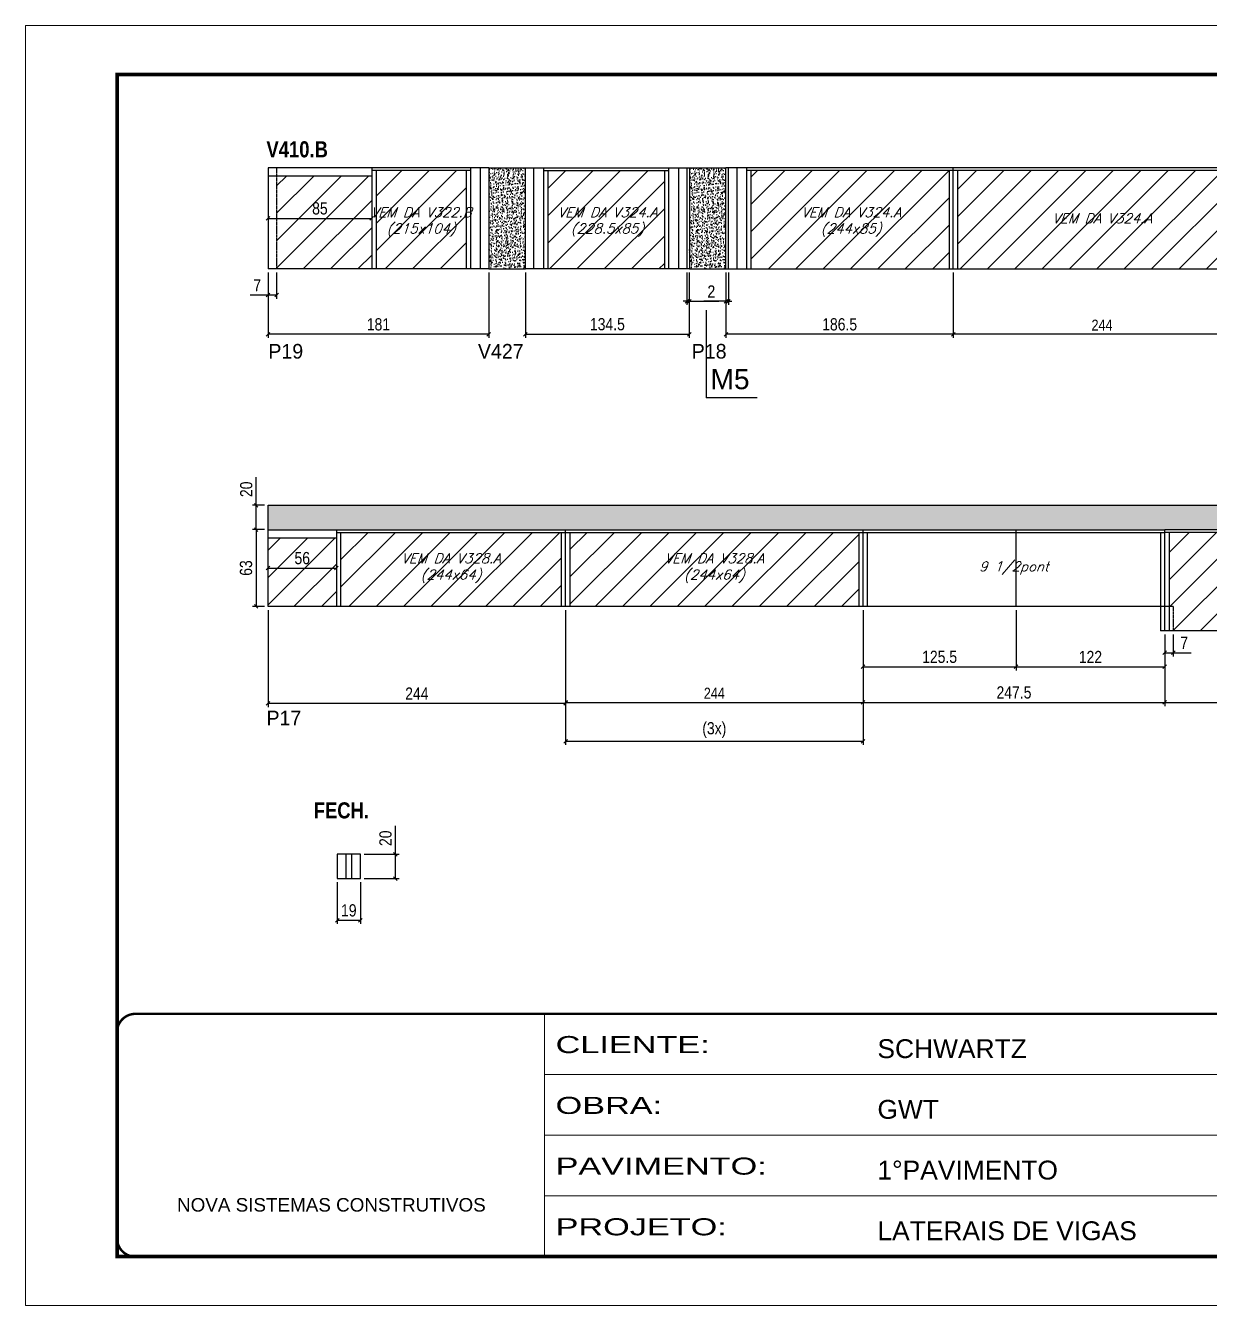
# Model space of a CAD drawing. Extents: x 13154 to 22413, y 1253 to 30260.
# Drawn here: x 13154 to 14125, y 25373 to 26423 of the extents above; entities that cross this region are included whole.
import ezdxf

# ---------------------------------------------------------------- set-up
doc = ezdxf.new("R2010")
doc.units = 0
for name, pattern in [('CONTINUO', [0]), ('DASHED', [0.75, 0.5, -0.25]), ('HIDDEN', [0.375, 0.25, -0.125])]:
    doc.linetypes.add(name, pattern=pattern)
for name, color, linetype in [('5', 5, 'Continuous'), ('COTA', 241, 'Continuous'), ('NOMENCLATURA', 7, 'Continuous'), ('Painéis', 200, 'Continuous'), ('SARR_2.2x7', 40, 'Continuous'), ('SARR_3.5x7', 81, 'Continuous'), ('texto', 7, 'Continuous')]:
    doc.layers.add(name, color=color, linetype=linetype)
for name, color, linetype, lineweight in [('Folhas', 255, 'Continuous', 9), ('Hachura', 251, 'Continuous', 9), ('SARRAFO DE PRESSAO', 251, 'DASHED', 9)]:
    doc.layers.add(name, color=color, linetype=linetype, lineweight=lineweight)
doc.styles.add('ARIAL', font='arial.ttf')
doc.styles.add('COTA TECNICA', font='techl___.ttf', dxfattribs={"height": 10})
doc.styles.add('COTA TECNICA-50', font='techl___.ttf', dxfattribs={"height": 9})
doc.styles.add('Romans', font='romans.shx')
doc.styles.add('ROMAS860', font='ROMAS860.SHX')
doc.styles.get("Standard").update_dxf_attribs({"font": 'arial.ttf'})
doc.styles.add('TECNICA', font='techb___.ttf', dxfattribs={"height": 10})
doc.styles.add('Tecnologia', font='')
doc.styles.get('Tecnologia').set_extended_font_data('Forgotten Futurist')
doc.dimstyles.new('COTA PAINEL-50', dxfattribs={"dimtxt": 9, "dimasz": 3, "dimexe": 3, "dimexo": 3, "dimgap": 3, "dimtad": 1, "dimdec": 1, "dimzin": 12, "dimdsep": 46, "dimtxsty": 'COTA TECNICA-50', "dimblk1": 'OBLIQUE', "dimblk2": 'OBLIQUE', "dimsah": 1, "dimcen": 0.9, "dimclrd": 4, "dimclre": 4, "dimclrt": 240, "dimadec": 1, "dimazin": 3, "dimtfac": 1, "dimtdec": 1, "dimtmove": 0, "dimatfit": 3, "dimfxl": 1, "dimtolj": 1, "dimtzin": 12, "dimarcsym": 0})
doc.dimstyles.new('PAINEL', dxfattribs={"dimtxt": 10, "dimasz": 3, "dimexe": 3, "dimexo": 3, "dimgap": 3, "dimtad": 1, "dimdec": 1, "dimzin": 12, "dimdsep": 46, "dimtxsty": 'COTA TECNICA', "dimblk1": 'OBLIQUE', "dimblk2": 'OBLIQUE', "dimsah": 1, "dimcen": 0.9, "dimclrd": 4, "dimclre": 4, "dimclrt": 240, "dimadec": 1, "dimazin": 3, "dimtfac": 1, "dimtdec": 1, "dimtmove": 0, "dimatfit": 3, "dimfxl": 1, "dimtolj": 1, "dimtzin": 12, "dimarcsym": 0})

# ---------------------------------------------------------------- blocks, each defined once
blk = doc.blocks.new('9999999999')
at = {"color": 30, "linetype": 'CONTINUO'}
for p, q in [((98564.6, 34230.2), (98564.6, 34429.4)), ((98564.6, 34379.6), (99584, 34379.6)), ((98564.6, 34329.8), (99488, 34329.8)), ((98564.6, 34280), (99488, 34280))]:
    blk.add_line(p, q, dxfattribs=at)
at = {"color": 30, "linetype": 'CONTINUO', "const_width": 2}
blk.add_lwpolyline([(99584, 34230.2), (99584, 34414.4, 0.414214), (99569, 34429.4), (98229, 34429.4, 0.414214), (98214, 34414.4), (98214, 34245.2, 0.414214), (98229, 34230.2), (99584, 34230.2)], format="xyb", dxfattribs=at)
at = {"layer": 'Folhas'}
blk.add_lwpolyline([(98139, 34190.2), (99624, 34190.2), (99624, 35240.2), (98139, 35240.2)], close=True, dxfattribs=at)
at = {"layer": 'Folhas', "color": 30, "const_width": 3}
blk.add_lwpolyline([(98214, 34230.2), (99584, 34230.2), (99584, 35200.2), (98214, 35200.2)], close=True, dxfattribs=at)
at = {"color": 7, "linetype": 'Continuous', "ltscale": 5, "style": 'ARIAL'}
for s, height, p in [('SCHWARTZ', 15.48, (98837.7, 34393.1)), ('GWT', 15.48, (98837.7, 34343.3)), ('1°PAVIMENTO', 15.483, (98837.7, 34293.5)), ('NOVA SISTEMAS CONSTRUTIVOS', 11.059, (98263.2, 34267.2)), ('LATERAIS DE VIGAS', 15.483, (98837.7, 34243.7))]:
    blk.add_text(s, height=height, dxfattribs=at).set_placement(p)
at = {"layer": 'Folhas', "color": 7, "style": 'Tecnologia', "width": 1.5}
for s, p in [('CLIENTE:', (98573.7, 34397.2)), ('OBRA:', (98573.7, 34347.3)), ('PAVIMENTO:', (98573.7, 34297.5)), ('PROJETO:', (98573.7, 34247.7))]:
    blk.add_text(s, height=14, dxfattribs=at).set_placement(p)
blk = doc.blocks.new('_Oblique')
at = {"color": 0, "linetype": 'ByBlock', "lineweight": -2}
blk.add_line((-0.5, -0.5), (0.5, 0.5), dxfattribs=at)
blk = doc.blocks.new('*D1361')
at = {"layer": 'COTA', "color": 4, "linetype": 'ByBlock', "lineweight": -2, "transparency": 16777216}
for p, q in [((13353.3, 26220.8), (13353.3, 26167.2)), ((13534.3, 26220.8), (13534.3, 26167.2)), ((13534.3, 26170.2), (13353.3, 26170.2))]:
    blk.add_line(p, q, dxfattribs=at)
at = {"layer": 'Defpoints', "color": 0, "linetype": 'ByBlock', "transparency": 16777216}
for p in [(13353.3, 26223.8), (13534.3, 26223.8), (13353.3, 26170.2)]:
    blk.add_point(p, dxfattribs=at)
at = {"layer": 'COTA', "color": 4, "linetype": 'ByBlock', "lineweight": -2, "transparency": 16777216, "xscale": 3, "yscale": 3, "zscale": 3, "rotation": 180}
blk.add_blockref('_Oblique', (13353.3, 26170.2), dxfattribs=at)
at = {"layer": 'COTA', "color": 4, "linetype": 'ByBlock', "lineweight": -2, "transparency": 16777216, "xscale": 3, "yscale": 3, "zscale": 3}
blk.add_blockref('_Oblique', (13534.3, 26170.2), dxfattribs=at)
at = {"layer": 'COTA', "color": 240, "linetype": 'ByBlock', "transparency": 16777216, "insert": (13443.8, 26178.3), "char_height": 10, "attachment_point": 5, "style": 'COTA TECNICA'}
blk.add_mtext('\\A1;181', dxfattribs=at)
blk = doc.blocks.new('*D1362')
at = {"layer": 'COTA', "color": 4, "lineweight": -2, "transparency": 16777216}
for p, q in [((13353.3, 26220.8), (13353.3, 26199.3)), ((13360.3, 26220.8), (13360.3, 26199.3)), ((13353.3, 26202.3), (13338.6, 26202.3)), ((13360.3, 26202.3), (13353.3, 26202.3))]:
    blk.add_line(p, q, dxfattribs=at)
at = {"layer": 'Defpoints', "color": 0, "transparency": 16777216}
for p in [(13353.3, 26223.8), (13360.3, 26223.8), (13353.3, 26202.3)]:
    blk.add_point(p, dxfattribs=at)
at = {"layer": 'COTA', "color": 4, "lineweight": -2, "transparency": 16777216, "xscale": 3, "yscale": 3, "zscale": 3, "rotation": 180}
blk.add_blockref('_Oblique', (13353.3, 26202.3), dxfattribs=at)
at = {"layer": 'COTA', "color": 4, "lineweight": -2, "transparency": 16777216, "xscale": 3, "yscale": 3, "zscale": 3}
blk.add_blockref('_Oblique', (13360.3, 26202.3), dxfattribs=at)
at = {"layer": 'COTA', "color": 240, "transparency": 16777216, "insert": (13344.4, 26210.4), "char_height": 10, "attachment_point": 5, "style": 'COTA TECNICA'}
blk.add_mtext('\\A1;7', dxfattribs=at)
blk = doc.blocks.new('*D1363')
at = {"layer": 'COTA', "color": 4, "lineweight": -2, "transparency": 16777216}
blk.add_line((13353.3, 26265.3), (13438.3, 26265.3), dxfattribs=at)
at = {"layer": 'Defpoints', "color": 0, "transparency": 16777216}
for p in [(13353.3, 26265.3), (13438.3, 26265.3), (13438.3, 26265.3)]:
    blk.add_point(p, dxfattribs=at)
at = {"layer": 'COTA', "color": 4, "lineweight": -2, "transparency": 16777216, "xscale": 3, "yscale": 3, "zscale": 3, "rotation": 180}
blk.add_blockref('_Oblique', (13353.3, 26265.3), dxfattribs=at)
at = {"layer": 'COTA', "color": 4, "lineweight": -2, "transparency": 16777216, "xscale": 3, "yscale": 3, "zscale": 3}
blk.add_blockref('_Oblique', (13438.3, 26265.3), dxfattribs=at)
at = {"layer": 'COTA', "color": 240, "transparency": 16777216, "insert": (13395.8, 26273.4), "char_height": 10, "attachment_point": 5, "style": 'COTA TECNICA'}
blk.add_mtext('\\A1;85', dxfattribs=at)
blk = doc.blocks.new('*D1364')
at = {"layer": 'COTA', "color": 4, "linetype": 'ByBlock', "lineweight": -2, "transparency": 16777216}
for p, q in [((13564.3, 26220.8), (13564.3, 26167.2)), ((13698.8, 26220.8), (13698.8, 26167.2)), ((13564.3, 26170.2), (13698.8, 26170.2))]:
    blk.add_line(p, q, dxfattribs=at)
at = {"layer": 'Defpoints', "color": 0, "linetype": 'ByBlock', "transparency": 16777216}
for p in [(13564.3, 26223.8), (13698.8, 26223.8), (13698.8, 26170.2)]:
    blk.add_point(p, dxfattribs=at)
at = {"layer": 'COTA', "color": 4, "linetype": 'ByBlock', "lineweight": -2, "transparency": 16777216, "xscale": 3, "yscale": 3, "zscale": 3, "rotation": 180}
blk.add_blockref('_Oblique', (13564.3, 26170.2), dxfattribs=at)
at = {"layer": 'COTA', "color": 4, "linetype": 'ByBlock', "lineweight": -2, "transparency": 16777216, "xscale": 3, "yscale": 3, "zscale": 3}
blk.add_blockref('_Oblique', (13698.8, 26170.2), dxfattribs=at)
at = {"layer": 'COTA', "color": 240, "linetype": 'ByBlock', "transparency": 16777216, "insert": (13631.6, 26178.4), "char_height": 10, "attachment_point": 5, "style": 'COTA TECNICA'}
blk.add_mtext('\\A1;134.5', dxfattribs=at)
blk = doc.blocks.new('*D1365')
at = {"layer": 'COTA', "color": 4, "linetype": 'ByBlock', "lineweight": -2, "transparency": 16777216}
for p, q in [((13915.3, 26220.8), (13915.3, 26167.2)), ((14159.3, 26220.8), (14159.3, 26167.2)), ((14159.3, 26170.2), (13915.3, 26170.2))]:
    blk.add_line(p, q, dxfattribs=at)
at = {"layer": 'Defpoints', "color": 0, "linetype": 'ByBlock', "transparency": 16777216}
for p in [(13915.3, 26223.8), (14159.3, 26223.8), (13915.3, 26170.2)]:
    blk.add_point(p, dxfattribs=at)
at = {"layer": 'COTA', "color": 4, "linetype": 'ByBlock', "lineweight": -2, "transparency": 16777216, "xscale": 3, "yscale": 3, "zscale": 3, "rotation": 180}
blk.add_blockref('_Oblique', (13915.3, 26170.2), dxfattribs=at)
at = {"layer": 'COTA', "color": 4, "linetype": 'ByBlock', "lineweight": -2, "transparency": 16777216, "xscale": 3, "yscale": 3, "zscale": 3}
blk.add_blockref('_Oblique', (14159.3, 26170.2), dxfattribs=at)
at = {"layer": 'COTA', "color": 240, "linetype": 'ByBlock', "transparency": 16777216, "insert": (14037.3, 26177.7), "char_height": 9, "attachment_point": 5, "style": 'COTA TECNICA-50'}
blk.add_mtext('\\A1;244', dxfattribs=at)
blk = doc.blocks.new('*D1368')
at = {"layer": 'COTA', "color": 4, "linetype": 'ByBlock', "lineweight": -2, "transparency": 16777216}
for p, q in [((13728.8, 26220.8), (13728.8, 26167.2)), ((13915.3, 26220.8), (13915.3, 26167.2)), ((13915.3, 26170.2), (13728.8, 26170.2))]:
    blk.add_line(p, q, dxfattribs=at)
at = {"layer": 'Defpoints', "color": 0, "linetype": 'ByBlock', "transparency": 16777216}
for p in [(13728.8, 26223.8), (13915.3, 26223.8), (13728.8, 26170.2)]:
    blk.add_point(p, dxfattribs=at)
at = {"layer": 'COTA', "color": 4, "linetype": 'ByBlock', "lineweight": -2, "transparency": 16777216, "xscale": 3, "yscale": 3, "zscale": 3, "rotation": 180}
blk.add_blockref('_Oblique', (13728.8, 26170.2), dxfattribs=at)
at = {"layer": 'COTA', "color": 4, "linetype": 'ByBlock', "lineweight": -2, "transparency": 16777216, "xscale": 3, "yscale": 3, "zscale": 3}
blk.add_blockref('_Oblique', (13915.3, 26170.2), dxfattribs=at)
at = {"layer": 'COTA', "color": 240, "linetype": 'ByBlock', "transparency": 16777216, "insert": (13822.1, 26178.3), "char_height": 10, "attachment_point": 5, "style": 'COTA TECNICA'}
blk.add_mtext('\\A1;186.5', dxfattribs=at)
blk = doc.blocks.new('*D1369')
at = {"layer": 'COTA', "color": 4, "linetype": 'ByBlock', "lineweight": -2, "transparency": 16777216}
for p, q in [((13728.8, 26220.8), (13728.8, 26194.3)), ((13730.8, 26220.8), (13730.8, 26194.3)), ((13728.8, 26197.3), (13710.7, 26197.3)), ((13730.8, 26197.3), (13728.8, 26197.3)), ((13730.8, 26197.3), (13733.8, 26197.3))]:
    blk.add_line(p, q, dxfattribs=at)
at = {"layer": 'Defpoints', "color": 0, "linetype": 'ByBlock', "transparency": 16777216}
for p in [(13728.8, 26223.8), (13730.8, 26223.8), (13728.8, 26197.3)]:
    blk.add_point(p, dxfattribs=at)
at = {"layer": 'COTA', "color": 4, "linetype": 'ByBlock', "lineweight": -2, "transparency": 16777216, "xscale": 3, "yscale": 3, "zscale": 3}
blk.add_blockref('_Oblique', (13728.8, 26197.3), dxfattribs=at)
at = {"layer": 'COTA', "color": 4, "linetype": 'ByBlock', "lineweight": -2, "transparency": 16777216, "xscale": 3, "yscale": 3, "zscale": 3, "rotation": 180}
blk.add_blockref('_Oblique', (13730.8, 26197.3), dxfattribs=at)
at = {"layer": 'COTA', "color": 240, "linetype": 'ByBlock', "transparency": 16777216, "insert": (13716.8, 26205.3), "char_height": 10, "attachment_point": 5, "style": 'COTA TECNICA'}
blk.add_mtext('\\A1;2', dxfattribs=at)
blk = doc.blocks.new('*D1370')
at = {"layer": 'COTA', "color": 4, "lineweight": -2, "transparency": 16777216}
for p, q in [((13696.8, 26220.8), (13696.8, 26194.3)), ((13698.8, 26220.8), (13698.8, 26194.3)), ((13696.8, 26197.3), (13693.8, 26197.3)), ((13696.8, 26197.3), (13698.8, 26197.3)), ((13698.8, 26197.3), (13723, 26197.3))]:
    blk.add_line(p, q, dxfattribs=at)
at = {"layer": 'Defpoints', "color": 0, "transparency": 16777216}
for p in [(13696.8, 26223.8), (13698.8, 26223.8), (13698.8, 26197.3)]:
    blk.add_point(p, dxfattribs=at)
at = {"layer": 'COTA', "color": 4, "lineweight": -2, "transparency": 16777216, "xscale": 3, "yscale": 3, "zscale": 3}
blk.add_blockref('_Oblique', (13696.8, 26197.3), dxfattribs=at)
at = {"layer": 'COTA', "color": 4, "lineweight": -2, "transparency": 16777216, "xscale": 3, "yscale": 3, "zscale": 3, "rotation": 180}
blk.add_blockref('_Oblique', (13698.8, 26197.3), dxfattribs=at)
at = {"layer": 'COTA', "color": 240, "transparency": 16777216, "insert": (13716.9, 26205.3), "char_height": 10, "attachment_point": 5, "style": 'COTA TECNICA'}
blk.add_mtext('\\A1;2', dxfattribs=at)
blk = doc.blocks.new('*D1372')
at = {"layer": 'COTA', "color": 4, "linetype": 'ByBlock', "lineweight": -2, "transparency": 16777216}
for p, q in [((13597.3, 25943.9), (13597.3, 25865.2)), ((13841.3, 25943.9), (13841.3, 25865.2)), ((13597.3, 25868.2), (13841.3, 25868.2))]:
    blk.add_line(p, q, dxfattribs=at)
at = {"layer": 'Defpoints', "color": 0, "linetype": 'ByBlock', "transparency": 16777216}
for p in [(13597.3, 25946.9), (13841.3, 25946.9), (13841.3, 25868.2)]:
    blk.add_point(p, dxfattribs=at)
at = {"layer": 'COTA', "color": 4, "linetype": 'ByBlock', "lineweight": -2, "transparency": 16777216, "xscale": 3, "yscale": 3, "zscale": 3, "rotation": 180}
blk.add_blockref('_Oblique', (13597.3, 25868.2), dxfattribs=at)
at = {"layer": 'COTA', "color": 4, "linetype": 'ByBlock', "lineweight": -2, "transparency": 16777216, "xscale": 3, "yscale": 3, "zscale": 3}
blk.add_blockref('_Oblique', (13841.3, 25868.2), dxfattribs=at)
at = {"layer": 'COTA', "color": 240, "linetype": 'ByBlock', "transparency": 16777216, "insert": (13719.3, 25875.7), "char_height": 9, "attachment_point": 5, "style": 'COTA TECNICA-50'}
blk.add_mtext('\\A1;244', dxfattribs=at)
blk = doc.blocks.new('*D1373')
at = {"layer": 'COTA', "color": 4, "linetype": 'ByBlock', "lineweight": -2, "transparency": 16777216}
for p, q in [((13353.3, 25943.9), (13353.3, 25864.3)), ((13597.3, 25943.9), (13597.3, 25864.3)), ((13597.3, 25867.3), (13353.3, 25867.3))]:
    blk.add_line(p, q, dxfattribs=at)
at = {"layer": 'Defpoints', "color": 0, "linetype": 'ByBlock', "transparency": 16777216}
for p in [(13353.3, 25946.9), (13597.3, 25946.9), (13353.3, 25867.3)]:
    blk.add_point(p, dxfattribs=at)
at = {"layer": 'COTA', "color": 4, "linetype": 'ByBlock', "lineweight": -2, "transparency": 16777216, "xscale": 3, "yscale": 3, "zscale": 3, "rotation": 180}
blk.add_blockref('_Oblique', (13353.3, 25867.3), dxfattribs=at)
at = {"layer": 'COTA', "color": 4, "linetype": 'ByBlock', "lineweight": -2, "transparency": 16777216, "xscale": 3, "yscale": 3, "zscale": 3}
blk.add_blockref('_Oblique', (13597.3, 25867.3), dxfattribs=at)
at = {"layer": 'COTA', "color": 240, "linetype": 'ByBlock', "transparency": 16777216, "insert": (13475.3, 25875.4), "char_height": 10, "attachment_point": 5, "style": 'COTA TECNICA'}
blk.add_mtext('\\A1;244', dxfattribs=at)
blk = doc.blocks.new('*D1374')
at = {"layer": 'COTA', "color": 4, "linetype": 'ByBlock', "lineweight": -2, "transparency": 16777216}
for p, q in [((13841.3, 25943.9), (13841.3, 25865.2)), ((14088.8, 25923.9), (14088.8, 25865.2)), ((13841.3, 25868.2), (14088.8, 25868.2))]:
    blk.add_line(p, q, dxfattribs=at)
at = {"layer": 'Defpoints', "color": 0, "linetype": 'ByBlock', "transparency": 16777216}
for p in [(13841.3, 25946.9), (14088.8, 25926.9), (14088.8, 25868.2)]:
    blk.add_point(p, dxfattribs=at)
at = {"layer": 'COTA', "color": 4, "linetype": 'ByBlock', "lineweight": -2, "transparency": 16777216, "xscale": 3, "yscale": 3, "zscale": 3, "rotation": 180}
blk.add_blockref('_Oblique', (13841.3, 25868.2), dxfattribs=at)
at = {"layer": 'COTA', "color": 4, "linetype": 'ByBlock', "lineweight": -2, "transparency": 16777216, "xscale": 3, "yscale": 3, "zscale": 3}
blk.add_blockref('_Oblique', (14088.8, 25868.2), dxfattribs=at)
at = {"layer": 'COTA', "color": 240, "linetype": 'ByBlock', "transparency": 16777216, "insert": (13965.1, 25876.3), "char_height": 10, "attachment_point": 5, "style": 'COTA TECNICA'}
blk.add_mtext('\\A1;247.5', dxfattribs=at)
blk = doc.blocks.new('*D1375')
at = {"layer": 'COTA', "color": 4, "lineweight": -2, "transparency": 16777216}
for p, q in [((13841.3, 25943.9), (13841.3, 25894.4)), ((13966.8, 25943.9), (13966.8, 25894.4)), ((13841.3, 25897.4), (13966.8, 25897.4))]:
    blk.add_line(p, q, dxfattribs=at)
at = {"layer": 'Defpoints', "color": 0, "transparency": 16777216}
for p in [(13841.3, 25946.9), (13966.8, 25946.9), (13966.8, 25897.4)]:
    blk.add_point(p, dxfattribs=at)
at = {"layer": 'COTA', "color": 4, "lineweight": -2, "transparency": 16777216, "xscale": 3, "yscale": 3, "zscale": 3, "rotation": 180}
blk.add_blockref('_Oblique', (13841.3, 25897.4), dxfattribs=at)
at = {"layer": 'COTA', "color": 4, "lineweight": -2, "transparency": 16777216, "xscale": 3, "yscale": 3, "zscale": 3}
blk.add_blockref('_Oblique', (13966.8, 25897.4), dxfattribs=at)
at = {"layer": 'COTA', "color": 240, "transparency": 16777216, "insert": (13904.1, 25905.5), "char_height": 10, "attachment_point": 5, "style": 'COTA TECNICA'}
blk.add_mtext('\\A1;125.5', dxfattribs=at)
blk = doc.blocks.new('*D1376')
at = {"layer": 'COTA', "color": 4, "lineweight": -2, "transparency": 16777216}
for p, q in [((13966.8, 25943.9), (13966.8, 25894.4)), ((14088.8, 25923.9), (14088.8, 25894.4)), ((13966.8, 25897.4), (14088.8, 25897.4))]:
    blk.add_line(p, q, dxfattribs=at)
at = {"layer": 'Defpoints', "color": 0, "transparency": 16777216}
for p in [(13966.8, 25946.9), (14088.8, 25926.9), (14088.8, 25897.4)]:
    blk.add_point(p, dxfattribs=at)
at = {"layer": 'COTA', "color": 4, "lineweight": -2, "transparency": 16777216, "xscale": 3, "yscale": 3, "zscale": 3, "rotation": 180}
blk.add_blockref('_Oblique', (13966.8, 25897.4), dxfattribs=at)
at = {"layer": 'COTA', "color": 4, "lineweight": -2, "transparency": 16777216, "xscale": 3, "yscale": 3, "zscale": 3}
blk.add_blockref('_Oblique', (14088.8, 25897.4), dxfattribs=at)
at = {"layer": 'COTA', "color": 240, "transparency": 16777216, "insert": (14027.8, 25905.4), "char_height": 10, "attachment_point": 5, "style": 'COTA TECNICA'}
blk.add_mtext('\\A1;122', dxfattribs=at)
blk = doc.blocks.new('*D1377')
at = {"layer": 'COTA', "color": 4, "lineweight": -2, "transparency": 16777216}
for p, q in [((13597.3, 25943.9), (13597.3, 25833.3)), ((13841.3, 25943.9), (13841.3, 25833.3)), ((13597.3, 25836.3), (13841.3, 25836.3))]:
    blk.add_line(p, q, dxfattribs=at)
at = {"layer": 'Defpoints', "color": 0, "transparency": 16777216}
for p in [(13597.3, 25946.9), (13841.3, 25946.9), (13841.3, 25836.3)]:
    blk.add_point(p, dxfattribs=at)
at = {"layer": 'COTA', "color": 4, "lineweight": -2, "transparency": 16777216, "xscale": 3, "yscale": 3, "zscale": 3, "rotation": 180}
blk.add_blockref('_Oblique', (13597.3, 25836.3), dxfattribs=at)
at = {"layer": 'COTA', "color": 4, "lineweight": -2, "transparency": 16777216, "xscale": 3, "yscale": 3, "zscale": 3}
blk.add_blockref('_Oblique', (13841.3, 25836.3), dxfattribs=at)
at = {"layer": 'COTA', "color": 240, "transparency": 16777216, "insert": (13719.3, 25845.5), "char_height": 10, "attachment_point": 5, "style": 'COTA TECNICA'}
blk.add_mtext('\\A1;(3x)', dxfattribs=at)
blk = doc.blocks.new('*D1384')
at = {"layer": 'COTA', "color": 4, "lineweight": -2, "transparency": 16777216}
for p, q in [((14088.8, 25923.9), (14088.8, 25865.2)), ((14320.8, 25923.9), (14320.8, 25865.2)), ((14088.8, 25868.2), (14320.8, 25868.2))]:
    blk.add_line(p, q, dxfattribs=at)
at = {"layer": 'Defpoints', "color": 0, "transparency": 16777216}
for p in [(14088.8, 25926.9), (14320.8, 25926.9), (14320.8, 25868.2)]:
    blk.add_point(p, dxfattribs=at)
at = {"layer": 'COTA', "color": 4, "lineweight": -2, "transparency": 16777216, "xscale": 3, "yscale": 3, "zscale": 3, "rotation": 180}
blk.add_blockref('_Oblique', (14088.8, 25868.2), dxfattribs=at)
at = {"layer": 'COTA', "color": 4, "lineweight": -2, "transparency": 16777216, "xscale": 3, "yscale": 3, "zscale": 3}
blk.add_blockref('_Oblique', (14320.8, 25868.2), dxfattribs=at)
at = {"layer": 'COTA', "color": 240, "transparency": 16777216, "insert": (14204.8, 25876.4), "char_height": 10, "attachment_point": 5, "style": 'COTA TECNICA'}
blk.add_mtext('\\A1;232', dxfattribs=at)
blk = doc.blocks.new('*D1385')
at = {"layer": 'COTA', "color": 4, "lineweight": -2, "transparency": 16777216}
for p, q in [((13350.3, 26009.9), (13340.5, 26009.9)), ((13343.5, 26009.9), (13343.5, 25946.9)), ((13350.3, 25946.9), (13340.5, 25946.9))]:
    blk.add_line(p, q, dxfattribs=at)
at = {"layer": 'Defpoints', "color": 0, "transparency": 16777216}
for p in [(13353.3, 26009.9), (13343.5, 25946.9), (13353.3, 25946.9)]:
    blk.add_point(p, dxfattribs=at)
at = {"layer": 'COTA', "color": 4, "lineweight": -2, "transparency": 16777216, "xscale": 3, "yscale": 3, "zscale": 3}
for p, rotation in [((13343.5, 26009.9), 90), ((13343.5, 25946.9), 270)]:
    blk.add_blockref('_Oblique', p, dxfattribs=dict(at, rotation=rotation))
at = {"layer": 'COTA', "color": 240, "transparency": 16777216, "insert": (13335.2, 25978.4), "char_height": 10, "attachment_point": 5, "rotation": 90, "style": 'COTA TECNICA'}
blk.add_mtext('\\A1;63', dxfattribs=at)
blk = doc.blocks.new('*D1386')
at = {"layer": 'COTA', "color": 4, "lineweight": -2, "transparency": 16777216}
for p, q in [((13343.5, 26029.9), (13343.5, 26053.1)), ((13350.3, 26029.9), (13340.5, 26029.9)), ((13343.5, 26009.9), (13343.5, 26029.9)), ((13350.3, 26009.9), (13340.5, 26009.9))]:
    blk.add_line(p, q, dxfattribs=at)
at = {"layer": 'Defpoints', "color": 0, "transparency": 16777216}
for p in [(13343.5, 26029.9), (13353.3, 26029.9), (13353.3, 26009.9)]:
    blk.add_point(p, dxfattribs=at)
at = {"layer": 'COTA', "color": 4, "lineweight": -2, "transparency": 16777216, "xscale": 3, "yscale": 3, "zscale": 3}
for p, rotation in [((13343.5, 26029.9), 90), ((13343.5, 26009.9), 270)]:
    blk.add_blockref('_Oblique', p, dxfattribs=dict(at, rotation=rotation))
at = {"layer": 'COTA', "color": 240, "transparency": 16777216, "insert": (13335.4, 26043), "char_height": 10, "attachment_point": 5, "rotation": 90, "style": 'COTA TECNICA'}
blk.add_mtext('\\A1;20', dxfattribs=at)
blk = doc.blocks.new('*D1388')
at = {"layer": 'COTA', "color": 4, "lineweight": -2, "transparency": 16777216}
for p, q in [((14088.8, 25923.9), (14088.8, 25905.9)), ((14095.8, 25923.9), (14095.8, 25905.9)), ((14088.8, 25908.9), (14095.8, 25908.9)), ((14095.8, 25908.9), (14110.5, 25908.9))]:
    blk.add_line(p, q, dxfattribs=at)
at = {"layer": 'Defpoints', "color": 0, "transparency": 16777216}
for p in [(14088.8, 25926.9), (14095.8, 25926.9), (14095.8, 25908.9)]:
    blk.add_point(p, dxfattribs=at)
at = {"layer": 'COTA', "color": 4, "lineweight": -2, "transparency": 16777216, "xscale": 3, "yscale": 3, "zscale": 3, "rotation": 180}
blk.add_blockref('_Oblique', (14088.8, 25908.9), dxfattribs=at)
at = {"layer": 'COTA', "color": 4, "lineweight": -2, "transparency": 16777216, "xscale": 3, "yscale": 3, "zscale": 3}
blk.add_blockref('_Oblique', (14095.8, 25908.9), dxfattribs=at)
at = {"layer": 'COTA', "color": 240, "transparency": 16777216, "insert": (14104.7, 25917), "char_height": 10, "attachment_point": 5, "style": 'COTA TECNICA'}
blk.add_mtext('\\A1;7', dxfattribs=at)
blk = doc.blocks.new('*D1389')
at = {"layer": 'COTA', "color": 4, "lineweight": -2, "transparency": 16777216}
blk.add_line((13353.3, 25978.4), (13409.3, 25978.4), dxfattribs=at)
at = {"layer": 'Defpoints', "color": 0, "transparency": 16777216}
for p in [(13353.3, 25978.4), (13409.3, 25978.4), (13409.3, 25978.4)]:
    blk.add_point(p, dxfattribs=at)
at = {"layer": 'COTA', "color": 4, "lineweight": -2, "transparency": 16777216, "xscale": 3, "yscale": 3, "zscale": 3, "rotation": 180}
blk.add_blockref('_Oblique', (13353.3, 25978.4), dxfattribs=at)
at = {"layer": 'COTA', "color": 4, "lineweight": -2, "transparency": 16777216, "xscale": 3, "yscale": 3, "zscale": 3}
blk.add_blockref('_Oblique', (13409.3, 25978.4), dxfattribs=at)
at = {"layer": 'COTA', "color": 240, "transparency": 16777216, "insert": (13381.3, 25986.5), "char_height": 10, "attachment_point": 5, "style": 'COTA TECNICA'}
blk.add_mtext('\\A1;56', dxfattribs=at)
blk = doc.blocks.new('*D1390')
at = {"layer": 'COTA', "color": 4, "lineweight": -2, "transparency": 16777216}
for p, q in [((13410, 25720.6), (13410, 25686.4)), ((13429, 25720.6), (13429, 25686.4)), ((13410, 25689.4), (13429, 25689.4))]:
    blk.add_line(p, q, dxfattribs=at)
at = {"layer": 'Defpoints', "color": 0, "transparency": 16777216}
for p in [(13410, 25723.6), (13429, 25723.6), (13429, 25689.4)]:
    blk.add_point(p, dxfattribs=at)
at = {"layer": 'COTA', "color": 4, "lineweight": -2, "transparency": 16777216, "xscale": 3, "yscale": 3, "zscale": 3, "rotation": 180}
blk.add_blockref('_Oblique', (13410, 25689.4), dxfattribs=at)
at = {"layer": 'COTA', "color": 4, "lineweight": -2, "transparency": 16777216, "xscale": 3, "yscale": 3, "zscale": 3}
blk.add_blockref('_Oblique', (13429, 25689.4), dxfattribs=at)
at = {"layer": 'COTA', "color": 240, "transparency": 16777216, "insert": (13419.5, 25697.5), "char_height": 10, "attachment_point": 5, "style": 'COTA TECNICA'}
blk.add_mtext('\\A1;19', dxfattribs=at)
blk = doc.blocks.new('*D1391')
at = {"layer": 'COTA', "color": 4, "lineweight": -2, "transparency": 16777216}
for p, q in [((13457.7, 25743.6), (13457.7, 25766.8)), ((13432, 25743.6), (13460.7, 25743.6)), ((13457.7, 25723.6), (13457.7, 25743.6)), ((13432, 25723.6), (13460.7, 25723.6))]:
    blk.add_line(p, q, dxfattribs=at)
at = {"layer": 'Defpoints', "color": 0, "transparency": 16777216}
for p in [(13429, 25743.6), (13457.7, 25743.6), (13429, 25723.6)]:
    blk.add_point(p, dxfattribs=at)
at = {"layer": 'COTA', "color": 4, "lineweight": -2, "transparency": 16777216, "xscale": 3, "yscale": 3, "zscale": 3}
for p, rotation in [((13457.7, 25743.6), 90), ((13457.7, 25723.6), 270)]:
    blk.add_blockref('_Oblique', p, dxfattribs=dict(at, rotation=rotation))
at = {"layer": 'COTA', "color": 240, "transparency": 16777216, "insert": (13449.6, 25756.7), "char_height": 10, "attachment_point": 5, "rotation": 90, "style": 'COTA TECNICA'}
blk.add_mtext('\\A1;20', dxfattribs=at)

msp = doc.modelspace()

# ---------------------------------------------------------------- hatches: boundary and pattern name
at = {"layer": 'COTA'}
h = msp.add_hatch(dxfattribs=at)
h.set_pattern_fill('AR-CONC', color=256, scale=0.03)
h.paths.add_polyline_path([(13564.31, 26306.82), (13534.31, 26306.82), (13534.31, 26223.82), (13564.31, 26223.82)])
h = msp.add_hatch(dxfattribs=at)
h.set_pattern_fill('AR-CONC', color=256, scale=0.03)
h.set_pattern_definition([(50, (164.5, 0), (5.4655401, -0.4781726), [0.5715, -6.2865]), (355, (164.5, 0), (-1.0573026, 5.7317054), [0.4572, -5.0292175]), (100.451445, (164.9555, -0.04), (4.4082374, 5.2535326), [0.4857003, -5.3427073]), (46.1842, (164.5, 1.524), (8.1323712, -1.2612698), [0.85725, -9.42975]), (96.635558, (165.178, 1.419), (7.122124, 7.4227837), [0.7285507, -8.0140682]), (351.18415, (164.5, 1.524), (7.122124, 7.4227837), [0.685799, -7.543792]), (21, (165.262, 1.143), (4.54843174, -3.06795595), [0.5715, -6.2865]), (326, (165.262, 1.143), (1.8540609, 5.525639), [0.4572, -5.0292]), (71.451445, (165.641, 0.8873), (6.4024926, 2.4576831), [0.4857003, -5.3426981]), (37.5, (164.5, 0), (0.0926581, 2.53665117), [0, -4.96824, 0, -5.1054, 0, -5.04825]), (7.5, (164.5, 0), (2.00458988, 3.00541724), [0, -2.91084, 0, -4.85394, 0, -1.92405]), (327.5, (162.8007, 0), (4.06771786, -0.17186232), [0, -1.905, 0, -5.9436, 0, -7.8867]), (317.5, (162.0387, 0), (4.44387544, 0.76279473), [0, -2.4765, 0, -3.94716, 0, -5.6007])])
h.paths.add_polyline_path([(13728.81, 26306.82), (13698.81, 26306.82), (13698.81, 26223.82), (13728.81, 26223.82)])
h = msp.add_hatch(dxfattribs=at)
h.set_pattern_fill('AR-CONC', color=256, scale=0.03)
h.set_pattern_definition([(50, (0, -45.1614), (5.4655401, -0.4781726), [0.5715, -6.2865]), (355, (0, -45.1614), (-1.0573026, 5.7317054), [0.4572, -5.0292175]), (100.451445, (0.4555, -45.201), (4.4082374, 5.2535326), [0.4857003, -5.3427073]), (46.1842, (0, -43.6374), (8.1323712, -1.2612698), [0.85725, -9.42975]), (96.635558, (0.678, -43.7425), (7.122124, 7.4227837), [0.7285507, -8.0140682]), (351.18415, (0, -43.637), (7.122124, 7.4227837), [0.685799, -7.543792]), (21, (0.762, -44.0184), (4.54843174, -3.06795595), [0.5715, -6.2865]), (326, (0.762, -44.0184), (1.8540609, 5.525639), [0.4572, -5.0292]), (71.451445, (1.141, -44.274), (6.4024926, 2.4576831), [0.4857003, -5.3426981]), (37.5, (0, -45.1614), (0.0926581, 2.53665117), [0, -4.96824, 0, -5.1054, 0, -5.04825]), (7.5, (0, -45.1614), (2.00458988, 3.00541724), [0, -2.91084, 0, -4.85394, 0, -1.92405]), (327.5, (-1.6993, -45.1614), (4.06771786, -0.17186232), [0, -1.905, 0, -5.9436, 0, -7.8867]), (317.5, (-2.4613, -45.1614), (4.44387544, 0.76279473), [0, -2.4765, 0, -3.94716, 0, -5.6007])])
h.paths.add_polyline_path([(14320.81, 26009.89), (14320.81, 25994.89), (14347.81, 25994.89), (14347.81, 26015.89), (14453.31, 26015.89), (14453.31, 26029.89), (13353.31, 26029.89), (13353.31, 26009.89), (14088.81, 26009.89)])
at = {"layer": 'Hachura', "linetype": 'ByBlock'}
h = msp.add_hatch(dxfattribs=at)
h.set_pattern_fill('ANSI31', color=256, scale=5)
h.paths.add_polyline_path([(13438.31, 26299.82), (13360.31, 26299.82), (13360.31, 26223.82), (13438.31, 26223.82)])
h.paths.add_polyline_path([(13515.81, 26304.62), (13441.81, 26304.62), (13441.81, 26223.82), (13515.81, 26223.82)])
h.paths.add_polyline_path([(13678.31, 26223.82), (13678.31, 26304.62), (13582.81, 26304.62), (13582.81, 26223.82)])
h.paths.add_polyline_path([(13911.81, 26223.82), (13911.81, 26304.62), (13749.31, 26304.62), (13749.31, 26223.82)])
h.paths.add_polyline_path([(14155.81, 26223.82), (14155.81, 26304.62), (13918.81, 26304.62), (13918.81, 26223.82)])
h.paths.add_polyline_path([(14343.81, 26223.82), (14343.81, 26304.62), (14162.81, 26304.62), (14162.81, 26223.82)])
h.paths.add_polyline_path([(14403.31, 26223.82), (14403.31, 26299.82), (14347.31, 26299.82), (14347.31, 26223.82)])
h = msp.add_hatch(dxfattribs=at)
h.set_pattern_fill('ANSI31', color=256, scale=5)
h.paths.add_polyline_path([(13409.31, 26002.89), (13353.31, 26002.89), (13353.31, 25946.89), (13409.31, 25946.89)])
h.paths.add_polyline_path([(13593.81, 25946.89), (13593.81, 26007.69), (13412.81, 26007.69), (13412.81, 25946.89)])
h.paths.add_polyline_path([(14317.31, 25926.89), (14317.31, 26007.69), (14092.31, 26007.69), (14092.31, 25946.89), (14095.81, 25946.89), (14095.81, 25926.89)])
h = msp.add_hatch(dxfattribs=at)
h.set_pattern_fill('ANSI31', color=256, scale=5)
h.paths.add_polyline_path([(13837.81, 25946.89), (13837.81, 26007.69), (13600.81, 26007.69), (13600.81, 25946.89)])

# ---------------------------------------------------------------- linework, layer by layer
at = {"layer": 'COTA'}
for p, q in [((13534.31, 26306.82), (13564.31, 26306.82)), ((13698.81, 26306.82), (13728.81, 26306.82)), ((13534.31, 26223.82), (13564.31, 26223.82)), ((13698.81, 26223.82), (13728.81, 26223.82)), ((14095.81, 25946.89), (14088.81, 25946.89)), ((14088.81, 25926.89), (14085.31, 25926.89))]:
    msp.add_line(p, q, dxfattribs=at)
at = {"layer": 'COTA', "linetype": 'ByBlock'}
for p, q in [((13579.31, 26306.82), (13579.31, 26223.82)), ((13353.31, 26009.89), (13353.31, 26029.89)), ((13353.31, 26029.89), (14453.31, 26029.89))]:
    msp.add_line(p, q, dxfattribs=at)
at = {"layer": 'NOMENCLATURA', "linetype": 'Continuous'}
for p in [(13712.66, 26190.09), (13754.54, 26117.92)]:
    msp.add_line(p, (13712.66, 26117.92), dxfattribs=at)
at = {"layer": 'Painéis', "linetype": 'Continuous'}
for p, q in [((13353.31, 26306.82), (13353.31, 26223.82)), ((13534.31, 26306.82), (13353.31, 26306.82)), ((13534.31, 26306.82), (13534.31, 26223.82)), ((13564.31, 26223.82), (13564.31, 26306.82)), ((13564.31, 26306.82), (13698.81, 26306.82)), ((13696.81, 26306.82), (13696.81, 26223.82)), ((13698.81, 26306.82), (13698.81, 26223.82)), ((14403.31, 26306.82), (13728.81, 26306.82)), ((13728.81, 26223.82), (13728.81, 26306.82)), ((13730.81, 26223.82), (13730.81, 26306.82)), ((13915.31, 26223.82), (13915.31, 26306.82)), ((13534.31, 26223.82), (13353.31, 26223.82)), ((13698.81, 26223.82), (13564.31, 26223.82)), ((13728.81, 26223.82), (14403.31, 26223.82)), ((13353.31, 25946.89), (13353.31, 26009.89)), ((13353.31, 26009.89), (14088.81, 26009.89)), ((13597.31, 25946.89), (13597.31, 26009.89)), ((13841.31, 25946.89), (13841.31, 26009.89)), ((13966.81, 25946.89), (13966.81, 26009.89)), ((14088.81, 25926.89), (14088.81, 26009.89)), ((14320.81, 26009.89), (14088.81, 26009.89)), ((14088.81, 25946.89), (13353.31, 25946.89)), ((14453.31, 25926.89), (14088.81, 25926.89)), ((13410.01, 25743.59), (13410.01, 25723.59)), ((13429.01, 25743.59), (13410.01, 25743.59)), ((13429.01, 25723.59), (13429.01, 25743.59)), ((13410.01, 25723.59), (13429.01, 25723.59))]:
    msp.add_line(p, q, dxfattribs=at)
at = {"layer": 'SARR_2.2x7', "linetype": 'HIDDEN'}
for p, q in [((13360.31, 26306.82), (13360.31, 26223.82)), ((14095.81, 25946.89), (14095.81, 25926.89))]:
    msp.add_line(p, q, dxfattribs=at)
at = {"layer": 'SARR_2.2x7', "linetype": 'Continuous'}
for p, q in [((13519.31, 26304.62), (13438.31, 26304.62)), ((13527.31, 26306.82), (13527.31, 26223.82)), ((13571.31, 26223.82), (13571.31, 26306.82)), ((13579.31, 26304.62), (13681.81, 26304.62)), ((13689.81, 26306.82), (13689.81, 26223.82)), ((13737.81, 26306.82), (13737.81, 26223.82)), ((13915.31, 26304.62), (13745.81, 26304.62)), ((14159.31, 26304.62), (13915.31, 26304.62)), ((13438.31, 26299.82), (13353.31, 26299.82)), ((13409.31, 26002.89), (13353.31, 26002.89)), ((13409.31, 26007.69), (13597.31, 26007.69)), ((13597.31, 26007.69), (13841.31, 26007.69)), ((13841.31, 26007.69), (14088.81, 26007.69)), ((14320.81, 26007.69), (14088.81, 26007.69)), ((13417.01, 25743.59), (13417.01, 25723.59)), ((13422.01, 25723.59), (13422.01, 25743.59))]:
    msp.add_line(p, q, dxfattribs=at)
at = {"layer": 'SARR_3.5x7'}
for p, q in [((13438.31, 26306.82), (13438.31, 26223.82)), ((13441.81, 26304.62), (13441.81, 26223.82)), ((13515.81, 26304.62), (13515.81, 26223.82)), ((13519.31, 26306.82), (13519.31, 26223.82)), ((13582.81, 26304.62), (13582.81, 26223.82)), ((13678.31, 26304.62), (13678.31, 26223.82)), ((13681.81, 26306.82), (13681.81, 26223.82)), ((13745.81, 26306.82), (13745.81, 26223.82)), ((13749.31, 26304.62), (13749.31, 26223.82)), ((13911.81, 26304.62), (13911.81, 26223.82)), ((13918.81, 26304.62), (13918.81, 26223.82)), ((13409.31, 26009.89), (13409.31, 25946.89)), ((13412.81, 26007.69), (13412.81, 25946.89)), ((13593.81, 26007.69), (13593.81, 25946.89)), ((13600.81, 26007.69), (13600.81, 25946.89)), ((13837.81, 26007.69), (13837.81, 25946.89)), ((13844.81, 26007.69), (13844.81, 25946.89)), ((14085.31, 26007.69), (14085.31, 25926.89)), ((14092.31, 26007.69), (14092.31, 25926.89))]:
    msp.add_line(p, q, dxfattribs=at)

# ---------------------------------------------------------------- block references
at = {"layer": 'SARRAFO DE PRESSAO', "color": 6, "linetype": 'ByBlock'}
msp.add_blockref('9999999999', (-84984.6, -8816.76), dxfattribs=at)

# ---------------------------------------------------------------- texts
at = {"layer": '5', "linetype": 'Continuous', "style": 'ROMAS860'}
for s, p in [('P19', (13353.51, 26150.27)), ('V427', (13525.41, 26150.27)), ('P18', (13700.77, 26150.27)), ('P17', (13351.98, 25849.38))]:
    msp.add_text(s, height=12, rotation=0.00004, dxfattribs=at).set_placement(p)
at = {"layer": 'NOMENCLATURA', "style": 'TECNICA'}
for s, p in [('V410.B', (13351.93, 26315.34)), ('FECH.', (13390.71, 25772.99))]:
    msp.add_text(s, height=13.2, dxfattribs=at).set_placement(p)
at = {"layer": 'NOMENCLATURA', "linetype": 'Continuous'}
msp.add_text('M5', height=16.5, dxfattribs=at).set_placement((13716.19, 26125.12))
at = {"layer": 'texto', "color": 2, "char_height": 8, "attachment_point": 5, "style": 'Romans'}
for s, insert in [('{\\Q19;\\C256;VEM DA V322.B^J(215x104)}', (13478.81, 26262.32)), ('{\\Q19;\\C256;VEM DA V324.A^J(228.5x85)}', (13631.56, 26262.32)), ('{\\Q19;\\C256;VEM DA V324.A^J(244x85)}', (13831.56, 26262.32)), ('{\\Q19;\\C256;VEM DA V324.A}', (14037.31, 26265.32)), ('{\\Q19;\\C256;VEM DA V328.A^J(244x64)}', (13503.31, 25978.39)), ('{\\Q19;\\C256;VEM DA V328.A^J(244x64)}', (13719.31, 25978.39)), ('{\\Q19;\\C256;9 1/2pont}', (13965.06, 25978.39))]:
    msp.add_mtext(s, dxfattribs=dict(at, insert=insert))

# ---------------------------------------------------------------- dimensions: what is measured, and where the dimension line sits
at = {"layer": 'COTA'}
for base, p1, p2, picture, middle in [((13438.31, 26265.32), (13353.31, 26265.32), (13438.31, 26265.32), '*D1363', (13395.81, 26273.45)), ((13409.31, 25978.39), (13353.31, 25978.39), (13409.31, 25978.39), '*D1389', (13381.31, 25986.5)), ((13966.81, 25897.39), (13841.31, 25946.89), (13966.81, 25946.89), '*D1375', (13904.06, 25905.5)), ((14320.81, 25868.18), (14088.81, 25926.89), (14320.81, 25926.89), '*D1384', (14204.81, 25876.4)), ((14095.81, 25908.93), (14088.81, 25926.89), (14095.81, 25926.89), '*D1388', (14104.68, 25917)), ((13429.01, 25689.44), (13410.01, 25723.59), (13429.01, 25723.59), '*D1390', (13419.51, 25697.53))]:
    dim = msp.add_linear_dim(base=base, p1=p1, p2=p2, dimstyle='PAINEL', dxfattribs=at)
    dim.commit()
    dim.dimension.update_dxf_attribs({"geometry": picture, "text_midpoint": middle})
for base, p1, p2, angle, picture, middle in [((13353.31, 26202.33), (13360.31, 26223.82), (13353.31, 26223.82), 180, '*D1362', (13344.45, 26210.41)), ((13343.46, 26029.89), (13353.31, 26009.89), (13353.31, 26029.89), 90, '*D1386', (13335.35, 26042.99)), ((13343.46, 25946.89), (13353.31, 26009.89), (13353.31, 25946.89), 90, '*D1385', (13335.24, 25978.39)), ((13457.67, 25743.59), (13429.01, 25723.59), (13429.01, 25743.59), 90, '*D1391', (13449.56, 25756.7))]:
    dim = msp.add_linear_dim(base=base, p1=p1, p2=p2, angle=angle, dimstyle='PAINEL', dxfattribs=at)
    dim.commit()
    dim.dimension.update_dxf_attribs({"geometry": picture, "text_midpoint": middle})
at = {"layer": 'COTA', "linetype": 'ByBlock'}
for base, p1, p2, picture, middle in [((13353.31, 26170.17), (13534.31, 26223.82), (13353.31, 26223.82), '*D1361', (13443.81, 26178.26)), ((13698.81, 26170.17), (13564.31, 26223.82), (13698.81, 26223.82), '*D1364', (13631.56, 26178.38)), ((13728.81, 26197.32), (13730.81, 26223.82), (13728.81, 26223.82), '*D1369', (13716.76, 26205.32)), ((13728.81, 26170.17), (13915.31, 26223.82), (13728.81, 26223.82), '*D1368', (13822.06, 26178.3)), ((13353.31, 25867.28), (13597.31, 25946.89), (13353.31, 25946.89), '*D1373', (13475.31, 25875.35))]:
    dim = msp.add_linear_dim(base=base, p1=p1, p2=p2, angle=180, dimstyle='PAINEL', dxfattribs=at)
    dim.commit()
    dim.dimension.update_dxf_attribs({"geometry": picture, "text_midpoint": middle})
at = {"layer": 'COTA'}
dim = msp.add_linear_dim(base=(13698.81, 26197.32), p1=(13696.81, 26223.82), p2=(13698.81, 26223.82), dimstyle='PAINEL', dxfattribs=at)
dim.commit()
dim.dimension.update_dxf_attribs({"geometry": '*D1370', "text_midpoint": (13716.92, 26197.32), "dimtype": 160})
at = {"layer": 'COTA', "linetype": 'ByBlock'}
dim = msp.add_linear_dim(base=(13915.31, 26170.17), p1=(14159.31, 26223.82), p2=(13915.31, 26223.82), dimstyle='COTA PAINEL-50', override={"dimarcsym": 1}, dxfattribs=at)
dim.commit()
dim.dimension.update_dxf_attribs({"geometry": '*D1365', "text_midpoint": (14037.31, 26177.73)})
dim = msp.add_linear_dim(base=(13841.31, 25868.18), p1=(13597.31, 25946.89), p2=(13841.31, 25946.89), angle=180, dimstyle='COTA PAINEL-50', override={"dimarcsym": 1}, dxfattribs=at)
dim.commit()
dim.dimension.update_dxf_attribs({"geometry": '*D1372', "text_midpoint": (13719.31, 25875.74)})
at = {"layer": 'COTA'}
dim = msp.add_linear_dim(base=(13841.31, 25836.28), p1=(13597.31, 25946.89), p2=(13841.31, 25946.89), text='(3x)', dimstyle='PAINEL', dxfattribs=at)
dim.commit()
dim.dimension.update_dxf_attribs({"geometry": '*D1377', "text_midpoint": (13719.31, 25845.5)})
at = {"layer": 'COTA', "linetype": 'ByBlock'}
dim = msp.add_linear_dim(base=(14088.81, 25868.18), p1=(13841.31, 25946.89), p2=(14088.81, 25926.89), dimstyle='PAINEL', dxfattribs=at)
dim.commit()
dim.dimension.update_dxf_attribs({"geometry": '*D1374', "text_midpoint": (13965.06, 25876.29)})
at = {"layer": 'COTA'}
dim = msp.add_linear_dim(base=(14088.81, 25897.39), p1=(13966.81, 25946.89), p2=(14088.81, 25926.89), dimstyle='PAINEL', override={"dimtmove": 1}, dxfattribs=at)
dim.commit()
dim.dimension.update_dxf_attribs({"geometry": '*D1376', "text_midpoint": (14027.81, 25905.45)})

doc.saveas('drawing.dxf')
